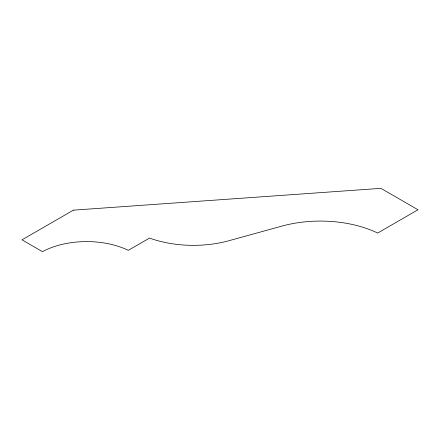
<?xml version="1.0" encoding="UTF-8"?>
<svg xmlns="http://www.w3.org/2000/svg" width="440" height="440" viewBox="0 0 440 440"><rect width="100%" height="100%" fill="white"/><g stroke="black" fill="none" stroke-linecap="round" stroke-linejoin="round"><path stroke-width="0.66" d="M73.409 210.155L22 239.833L42.455 251.647A64.834 37.433 0 0 1 128.299 250.327L149.529 238.068A82.632 47.707 0 0 0 229.059 240.686L281.776 226.132A89.518 51.684 0 0 1 377.674 233.041L418 209.759L380.925 188.353L73.409 210.155"/></g></svg>
